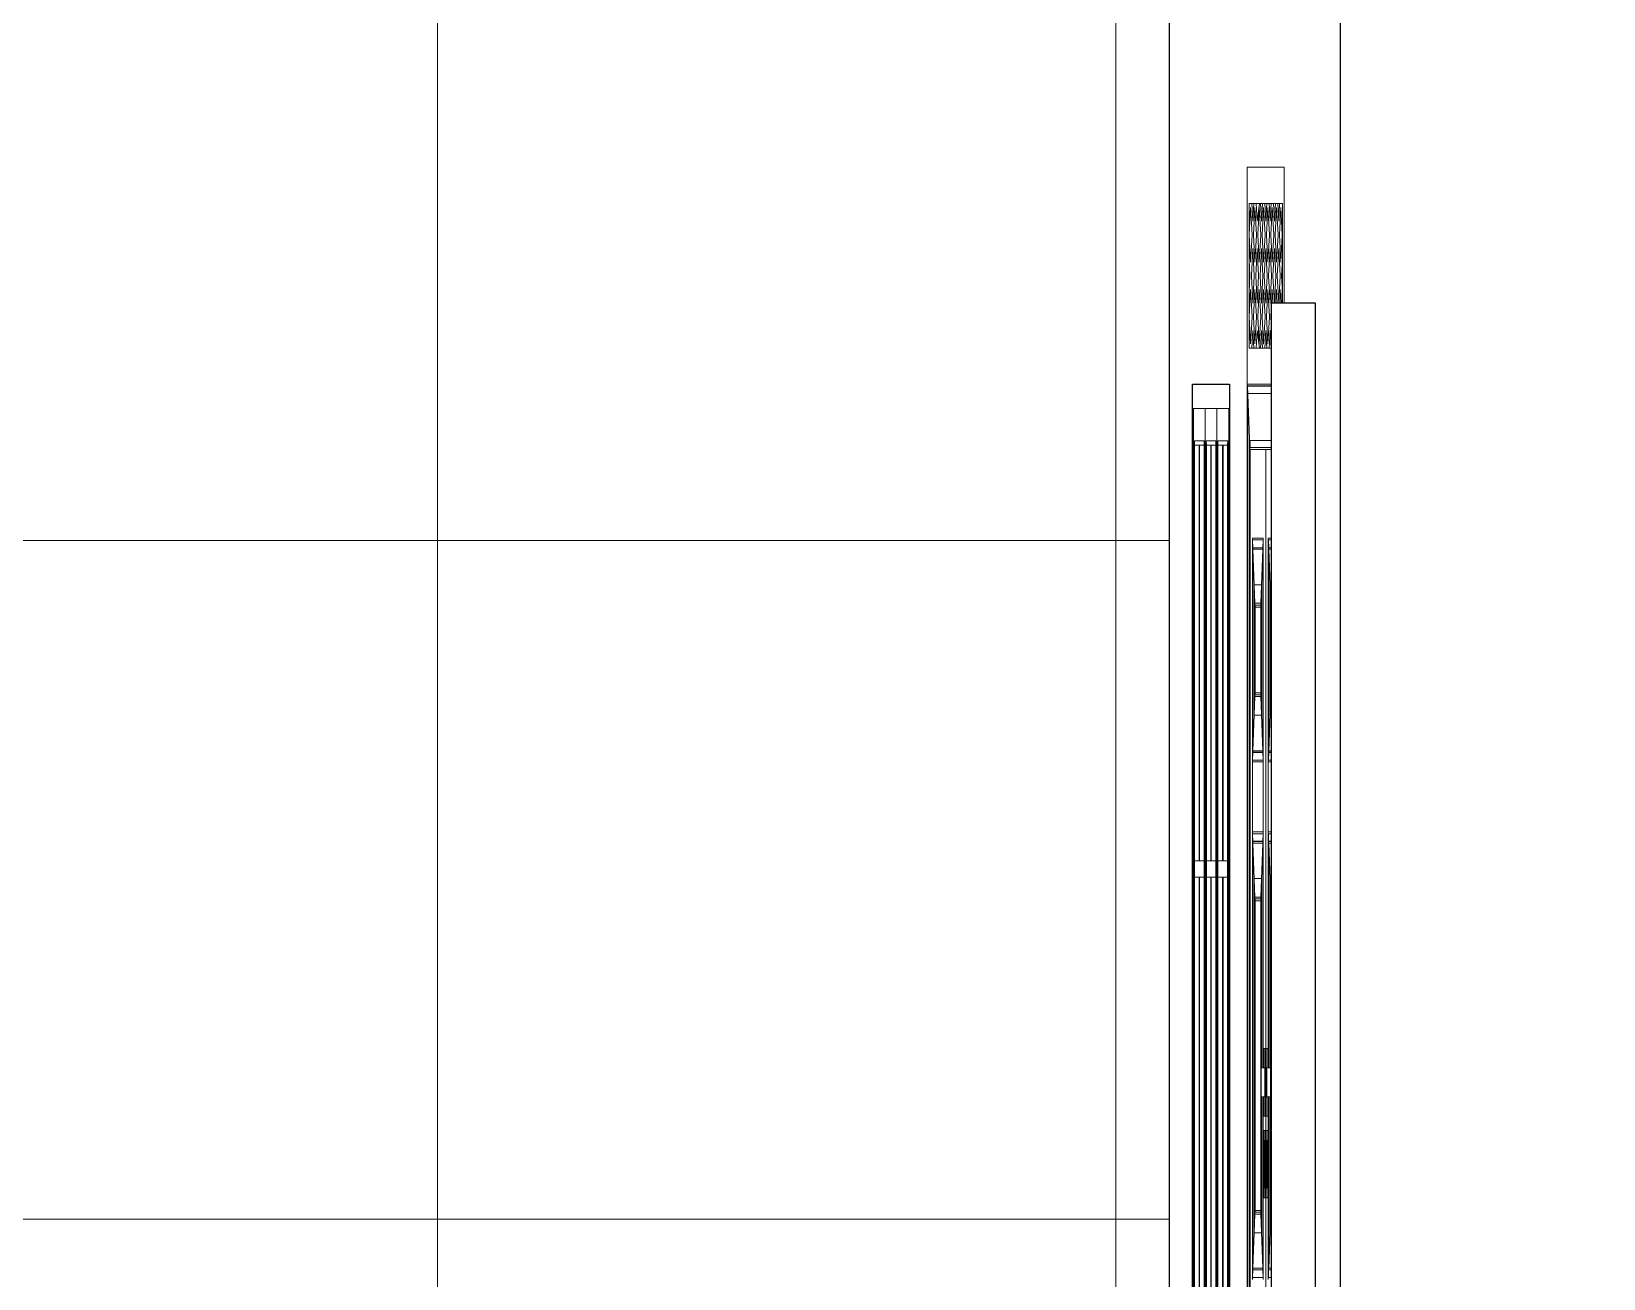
# Model space of a CAD drawing. Header units: inches. Extents: x -4962553 to -4957717, y -3263817 to -3261572.
# Drawn here: x -4960990.5 to -4960903.6, y -3263397.7 to -3263328.8 of the extents above; entities that cross this region are included whole.
import ezdxf

# ---------------------------------------------------------------- set-up
doc = ezdxf.new("R2010")
doc.units = ezdxf.units.IN
doc.header["$LTSCALE"] = 2
doc.header["$MEASUREMENT"] = 0
doc.linetypes.add('ACAD_ISO02W100', pattern=[15, 12, -3])
doc.layers.get('0').update_dxf_attribs({"linetype": 'CONTINUOUS'})
for name, color, linetype, lineweight in [('F-FURNITURE', 30, 'CONTINUOUS', 13), ('HACTH', 253, 'CONTINUOUS', 5), ('HATCH', 60, 'ACAD_ISO02W100', 13), ('window', 4, 'CONTINUOUS', 13)]:
    doc.layers.add(name, color=color, linetype=linetype, lineweight=lineweight)

# ---------------------------------------------------------------- blocks, each defined once
blk = doc.blocks.new('A$Ce833cbf3')
at = {"layer": 'window'}
for p, q in [((0, 0), (0, 54)), ((71.227, 54), (0, 54)), ((71.227, 0), (71.227, 54)), ((1.5, 1.778), (1.5, 52.667)), ((69.727, 52.667), (1.5, 52.667)), ((24.5, 52.667), (24.5, 1.778)), ((46.727, 52.667), (46.727, 1.778)), ((69.727, 52.667), (69.727, 1.778)), ((3.464, 3.576), (3.464, 50.868)), ((3.464, 50.868), (22.536, 50.868)), ((3.71, 50.643), (3.464, 50.868)), ((3.71, 3.801), (3.71, 50.643)), ((22.29, 50.643), (3.71, 50.643)), ((12.509, 50.643), (12.509, 27.672)), ((13.491, 50.643), (13.491, 27.672)), ((22.29, 50.643), (22.536, 50.868)), ((22.29, 50.643), (22.29, 3.801)), ((22.536, 50.868), (22.536, 3.576)), ((44.763, 50.868), (26.464, 50.868)), ((26.464, 50.868), (26.464, 3.576)), ((26.71, 50.643), (26.464, 50.868)), ((26.71, 50.643), (26.71, 3.801)), ((26.71, 50.643), (44.517, 50.643)), ((35.122, 50.643), (35.122, 27.672)), ((36.104, 50.643), (36.104, 27.672)), ((44.517, 50.643), (44.763, 50.868)), ((44.517, 3.801), (44.517, 50.643)), ((44.763, 3.576), (44.763, 50.868)), ((48.691, 3.576), (48.691, 50.868)), ((48.691, 50.868), (67.763, 50.868)), ((48.936, 50.643), (48.691, 50.868)), ((48.936, 3.801), (48.936, 50.643)), ((67.517, 50.643), (48.936, 50.643)), ((57.736, 50.643), (57.736, 27.672)), ((58.718, 50.643), (58.718, 27.672)), ((67.517, 50.643), (67.763, 50.868)), ((67.517, 50.643), (67.517, 3.801)), ((67.763, 50.868), (67.763, 3.576)), ((2.225, 28.789), (2.239, 28.858)), ((2.225, 28.789), (2.229, 28.824)), ((2.225, 25.398), (2.225, 28.789)), ((2.229, 28.824), (2.239, 28.858)), ((2.239, 28.858), (2.255, 28.89)), ((2.255, 28.89), (2.277, 28.919)), ((2.305, 28.945), (2.277, 28.919)), ((2.337, 28.968), (2.305, 28.945)), ((2.337, 28.968), (2.373, 28.986)), ((2.412, 28.999), (2.373, 28.986)), ((2.453, 29.007), (2.412, 28.999)), ((2.496, 29.01), (2.453, 29.007)), ((2.538, 29.007), (2.496, 29.01)), ((2.538, 29.007), (2.579, 28.999)), ((2.579, 28.999), (2.618, 28.986)), ((2.618, 28.986), (2.654, 28.968)), ((2.654, 28.968), (2.686, 28.945)), ((2.686, 28.945), (2.714, 28.919)), ((2.736, 28.89), (2.714, 28.919)), ((2.752, 28.858), (2.736, 28.89)), ((2.762, 28.824), (2.752, 28.858)), ((2.762, 28.824), (2.766, 28.789)), ((2.766, 28.789), (2.766, 25.398)), ((45.465, 28.824), (45.461, 28.789)), ((45.461, 28.789), (45.461, 25.398)), ((45.475, 28.858), (45.465, 28.824)), ((45.491, 28.89), (45.475, 28.858)), ((45.513, 28.919), (45.491, 28.89)), ((45.54, 28.945), (45.513, 28.919)), ((45.573, 28.968), (45.54, 28.945)), ((45.609, 28.986), (45.573, 28.968)), ((45.648, 28.999), (45.609, 28.986)), ((45.689, 29.007), (45.648, 28.999)), ((45.731, 29.01), (45.689, 29.007)), ((45.774, 29.007), (45.731, 29.01)), ((45.815, 28.999), (45.774, 29.007)), ((45.854, 28.986), (45.815, 28.999)), ((45.89, 28.968), (45.854, 28.986)), ((45.922, 28.945), (45.89, 28.968)), ((45.95, 28.919), (45.922, 28.945)), ((45.972, 28.89), (45.95, 28.919)), ((45.988, 28.858), (45.972, 28.89)), ((45.998, 28.824), (45.988, 28.858)), ((46.001, 28.789), (45.988, 28.858)), ((46.001, 28.789), (45.998, 28.824)), ((46.001, 25.398), (46.001, 28.789)), ((47.452, 28.789), (47.466, 28.858)), ((47.452, 28.789), (47.456, 28.824)), ((47.452, 25.398), (47.452, 28.789)), ((47.456, 28.824), (47.466, 28.858)), ((47.466, 28.858), (47.482, 28.89)), ((47.482, 28.89), (47.504, 28.919)), ((47.531, 28.945), (47.504, 28.919)), ((47.564, 28.968), (47.531, 28.945)), ((47.564, 28.968), (47.6, 28.986)), ((47.639, 28.999), (47.6, 28.986)), ((47.68, 29.007), (47.639, 28.999)), ((47.722, 29.01), (47.68, 29.007)), ((47.765, 29.007), (47.722, 29.01)), ((47.765, 29.007), (47.806, 28.999)), ((47.806, 28.999), (47.845, 28.986)), ((47.845, 28.986), (47.881, 28.968)), ((47.881, 28.968), (47.913, 28.945)), ((47.913, 28.945), (47.941, 28.919)), ((47.963, 28.89), (47.941, 28.919)), ((47.979, 28.858), (47.963, 28.89)), ((47.989, 28.824), (47.979, 28.858)), ((47.989, 28.824), (47.992, 28.789)), ((47.992, 28.789), (47.992, 25.398)), ((2.316, 28.094), (2.314, 28.071)), ((2.314, 28.071), (2.314, 26.364)), ((2.323, 28.117), (2.316, 28.094)), ((2.334, 28.138), (2.323, 28.117)), ((2.349, 28.158), (2.334, 28.138)), ((2.367, 28.176), (2.349, 28.158)), ((2.389, 28.191), (2.367, 28.176)), ((2.413, 28.203), (2.389, 28.191)), ((2.439, 28.212), (2.413, 28.203)), ((2.467, 28.218), (2.439, 28.212)), ((2.496, 28.22), (2.467, 28.218)), ((2.524, 28.218), (2.496, 28.22)), ((2.552, 28.212), (2.524, 28.218)), ((2.578, 28.203), (2.552, 28.212)), ((2.602, 28.191), (2.578, 28.203)), ((2.624, 28.176), (2.602, 28.191)), ((2.642, 28.158), (2.624, 28.176)), ((2.657, 28.138), (2.642, 28.158)), ((2.668, 28.117), (2.657, 28.138)), ((2.675, 28.094), (2.668, 28.117)), ((2.677, 28.071), (2.675, 28.094)), ((2.677, 26.364), (2.677, 28.071)), ((3.71, 27.672), (12.509, 27.672)), ((13.491, 27.672), (22.29, 27.672)), ((35.122, 27.672), (26.71, 27.672)), ((44.517, 27.672), (36.104, 27.672)), ((45.55, 28.071), (45.552, 28.094)), ((45.55, 27.822), (45.55, 28.071)), ((45.55, 27.822), (45.552, 27.846)), ((45.55, 26.364), (45.55, 27.822)), ((45.552, 28.094), (45.559, 28.117)), ((45.552, 27.846), (45.559, 27.868)), ((45.559, 28.117), (45.57, 28.138)), ((45.559, 27.868), (45.57, 27.89)), ((45.57, 28.138), (45.585, 28.158)), ((45.57, 27.89), (45.585, 27.91)), ((45.585, 28.158), (45.603, 28.176)), ((45.585, 27.91), (45.603, 27.927)), ((45.603, 28.176), (45.625, 28.191)), ((45.603, 27.927), (45.625, 27.942)), ((45.625, 28.191), (45.649, 28.203)), ((45.625, 27.942), (45.649, 27.955)), ((45.649, 28.203), (45.675, 28.212)), ((45.649, 27.955), (45.675, 27.964)), ((45.675, 28.212), (45.703, 28.218)), ((45.675, 27.964), (45.703, 27.969)), ((45.703, 28.218), (45.731, 28.22)), ((45.703, 27.969), (45.731, 27.971)), ((45.731, 28.22), (45.76, 28.218)), ((45.731, 27.971), (45.76, 27.969)), ((45.76, 28.218), (45.787, 28.212)), ((45.76, 27.969), (45.787, 27.964)), ((45.787, 28.212), (45.814, 28.203)), ((45.787, 27.964), (45.814, 27.955)), ((45.814, 28.203), (45.838, 28.191)), ((45.814, 27.955), (45.838, 27.942)), ((45.838, 28.191), (45.86, 28.176)), ((45.838, 27.942), (45.86, 27.927)), ((45.86, 28.176), (45.878, 28.158)), ((45.86, 27.927), (45.878, 27.91)), ((45.878, 28.158), (45.893, 28.138)), ((45.878, 27.91), (45.893, 27.89)), ((45.893, 28.138), (45.904, 28.117)), ((45.893, 27.89), (45.904, 27.868)), ((45.904, 28.117), (45.911, 28.094)), ((45.904, 27.868), (45.911, 27.846)), ((45.911, 28.094), (45.913, 28.071)), ((45.911, 27.846), (45.913, 27.822)), ((45.913, 26.364), (45.913, 28.071)), ((47.543, 28.094), (47.541, 28.071)), ((47.541, 28.071), (47.541, 26.364)), ((47.55, 28.117), (47.543, 28.094)), ((47.561, 28.138), (47.55, 28.117)), ((47.576, 28.158), (47.561, 28.138)), ((47.594, 28.176), (47.576, 28.158)), ((47.616, 28.191), (47.594, 28.176)), ((47.64, 28.203), (47.616, 28.191)), ((47.666, 28.212), (47.64, 28.203)), ((47.694, 28.218), (47.666, 28.212)), ((47.722, 28.22), (47.694, 28.218)), ((47.751, 28.218), (47.722, 28.22)), ((47.779, 28.212), (47.751, 28.218)), ((47.805, 28.203), (47.779, 28.212)), ((47.829, 28.191), (47.805, 28.203)), ((47.851, 28.176), (47.829, 28.191)), ((47.869, 28.158), (47.851, 28.176)), ((47.884, 28.138), (47.869, 28.158)), ((47.895, 28.117), (47.884, 28.138)), ((47.902, 28.094), (47.895, 28.117)), ((47.904, 28.071), (47.902, 28.094)), ((47.904, 26.364), (47.904, 28.071)), ((48.936, 27.672), (57.736, 27.672)), ((58.718, 27.672), (67.517, 27.672)), ((3.71, 26.773), (12.509, 26.773)), ((12.509, 26.773), (12.509, 3.801)), ((13.491, 26.773), (22.29, 26.773)), ((13.491, 26.773), (13.491, 3.801)), ((35.122, 26.773), (26.71, 26.773)), ((35.122, 26.773), (35.122, 3.801)), ((36.104, 26.773), (36.104, 3.801)), ((44.517, 26.773), (36.104, 26.773)), ((48.936, 26.773), (57.736, 26.773)), ((57.736, 26.773), (57.736, 3.801)), ((58.718, 26.773), (67.517, 26.773)), ((58.718, 26.773), (58.718, 3.801)), ((2.316, 26.341), (2.314, 26.364)), ((2.323, 26.318), (2.316, 26.341)), ((2.334, 26.297), (2.323, 26.318)), ((2.349, 26.277), (2.334, 26.297)), ((2.367, 26.259), (2.349, 26.277)), ((2.389, 26.244), (2.367, 26.259)), ((2.413, 26.232), (2.389, 26.244)), ((2.439, 26.223), (2.413, 26.232)), ((2.467, 26.217), (2.439, 26.223)), ((2.496, 26.215), (2.467, 26.217)), ((2.524, 26.217), (2.496, 26.215)), ((2.552, 26.223), (2.524, 26.217)), ((2.578, 26.232), (2.552, 26.223)), ((2.602, 26.244), (2.578, 26.232)), ((2.624, 26.259), (2.602, 26.244)), ((2.642, 26.277), (2.624, 26.259)), ((2.657, 26.297), (2.642, 26.277)), ((2.668, 26.318), (2.657, 26.297)), ((2.675, 26.341), (2.668, 26.318)), ((2.677, 26.364), (2.675, 26.341)), ((45.55, 26.364), (45.552, 26.341)), ((45.552, 26.341), (45.559, 26.318)), ((45.559, 26.318), (45.57, 26.297)), ((45.57, 26.297), (45.585, 26.277)), ((45.585, 26.277), (45.603, 26.259)), ((45.603, 26.259), (45.625, 26.244)), ((45.625, 26.244), (45.649, 26.232)), ((45.649, 26.232), (45.675, 26.223)), ((45.675, 26.223), (45.703, 26.217)), ((45.703, 26.217), (45.731, 26.215)), ((45.731, 26.215), (45.76, 26.217)), ((45.76, 26.217), (45.787, 26.223)), ((45.787, 26.223), (45.814, 26.232)), ((45.814, 26.232), (45.838, 26.244)), ((45.838, 26.244), (45.86, 26.259)), ((45.86, 26.259), (45.878, 26.277)), ((45.878, 26.277), (45.893, 26.297)), ((45.893, 26.297), (45.904, 26.318)), ((45.904, 26.318), (45.911, 26.341)), ((45.911, 26.341), (45.913, 26.364)), ((47.543, 26.341), (47.541, 26.364)), ((47.55, 26.318), (47.543, 26.341)), ((47.561, 26.297), (47.55, 26.318)), ((47.576, 26.277), (47.561, 26.297)), ((47.594, 26.259), (47.576, 26.277)), ((47.616, 26.244), (47.594, 26.259)), ((47.64, 26.232), (47.616, 26.244)), ((47.666, 26.223), (47.64, 26.232)), ((47.694, 26.217), (47.666, 26.223)), ((47.722, 26.215), (47.694, 26.217)), ((47.751, 26.217), (47.722, 26.215)), ((47.779, 26.223), (47.751, 26.217)), ((47.805, 26.232), (47.779, 26.223)), ((47.829, 26.244), (47.805, 26.232)), ((47.851, 26.259), (47.829, 26.244)), ((47.869, 26.277), (47.851, 26.259)), ((47.884, 26.297), (47.869, 26.277)), ((47.895, 26.318), (47.884, 26.297)), ((47.902, 26.341), (47.895, 26.318)), ((47.904, 26.364), (47.902, 26.341)), ((2.229, 25.363), (2.225, 25.398)), ((2.239, 25.33), (2.229, 25.363)), ((2.239, 25.33), (2.255, 25.298)), ((2.255, 25.298), (2.277, 25.268)), ((2.277, 25.268), (2.305, 25.242)), ((2.337, 25.219), (2.305, 25.242)), ((2.373, 25.201), (2.337, 25.219)), ((2.373, 25.201), (2.412, 25.188)), ((2.453, 25.18), (2.412, 25.188)), ((2.496, 25.177), (2.453, 25.18)), ((2.496, 25.177), (2.538, 25.18)), ((2.538, 25.18), (2.579, 25.188)), ((2.618, 25.201), (2.579, 25.188)), ((2.654, 25.219), (2.618, 25.201)), ((2.654, 25.219), (2.686, 25.242)), ((2.686, 25.242), (2.714, 25.268)), ((2.714, 25.268), (2.736, 25.298)), ((2.752, 25.33), (2.736, 25.298)), ((2.766, 25.398), (2.752, 25.33)), ((2.762, 25.363), (2.752, 25.33)), ((2.762, 25.363), (2.766, 25.398)), ((45.465, 25.363), (45.461, 25.398)), ((45.461, 25.398), (45.475, 25.33)), ((45.465, 25.363), (45.475, 25.33)), ((45.475, 25.33), (45.491, 25.298)), ((45.491, 25.298), (45.513, 25.268)), ((45.513, 25.268), (45.54, 25.242)), ((45.54, 25.242), (45.573, 25.219)), ((45.573, 25.219), (45.609, 25.201)), ((45.609, 25.201), (45.648, 25.188)), ((45.648, 25.188), (45.689, 25.18)), ((45.689, 25.18), (45.731, 25.177)), ((45.731, 25.177), (45.774, 25.18)), ((45.774, 25.18), (45.815, 25.188)), ((45.815, 25.188), (45.854, 25.201)), ((45.854, 25.201), (45.89, 25.219)), ((45.89, 25.219), (45.922, 25.242)), ((45.922, 25.242), (45.95, 25.268)), ((45.95, 25.268), (45.972, 25.298)), ((45.972, 25.298), (45.988, 25.33)), ((45.988, 25.33), (45.998, 25.363)), ((45.998, 25.363), (46.001, 25.398)), ((47.456, 25.363), (47.452, 25.398)), ((47.466, 25.33), (47.456, 25.363)), ((47.466, 25.33), (47.482, 25.298)), ((47.482, 25.298), (47.504, 25.268)), ((47.504, 25.268), (47.531, 25.242)), ((47.564, 25.219), (47.531, 25.242)), ((47.6, 25.201), (47.564, 25.219)), ((47.6, 25.201), (47.639, 25.188)), ((47.68, 25.18), (47.639, 25.188)), ((47.722, 25.177), (47.68, 25.18)), ((47.722, 25.177), (47.765, 25.18)), ((47.765, 25.18), (47.806, 25.188)), ((47.845, 25.201), (47.806, 25.188)), ((47.881, 25.219), (47.845, 25.201)), ((47.881, 25.219), (47.913, 25.242)), ((47.913, 25.242), (47.941, 25.268)), ((47.941, 25.268), (47.963, 25.298)), ((47.979, 25.33), (47.963, 25.298)), ((47.992, 25.398), (47.979, 25.33)), ((47.989, 25.363), (47.979, 25.33)), ((47.989, 25.363), (47.992, 25.398)), ((3.464, 3.576), (3.71, 3.801)), ((22.536, 3.576), (3.464, 3.576)), ((22.29, 3.801), (3.71, 3.801)), ((22.29, 3.801), (22.536, 3.576)), ((26.71, 3.801), (26.464, 3.576)), ((26.464, 3.576), (44.763, 3.576)), ((26.71, 3.801), (44.517, 3.801)), ((44.763, 3.576), (44.517, 3.801)), ((48.691, 3.576), (48.936, 3.801)), ((67.763, 3.576), (48.691, 3.576)), ((67.517, 3.801), (48.936, 3.801)), ((67.517, 3.801), (67.763, 3.576)), ((1.5, 1.778), (24.5, 1.778)), ((46.727, 1.778), (24.5, 1.778)), ((46.727, 1.778), (69.727, 1.778)), ((71.227, 0), (0, 0))]:
    blk.add_line(p, q, dxfattribs=at)
blk = doc.blocks.new('A$C38228e45')
at = {"ltscale": 0.5}
blk.add_lwpolyline([(0, 54), (72.226, 54), (72.226, 0), (0, 0)], close=True, dxfattribs=at)
at = {"ltscale": 0.5, "xscale": 1.01402738}
blk.add_blockref('A$Ce833cbf3', (0, 0), dxfattribs=at)

msp = doc.modelspace()

# ---------------------------------------------------------------- hatches: boundary and pattern name
at = {"layer": 'HATCH', "transparency": 33554661}
h = msp.add_hatch(dxfattribs=at)
h.set_pattern_fill('ANSI37', color=256, scale=300, angle=45)
h.set_pattern_definition([(90, (6094.468, 2293.086), (-37.5, 0), []), (180, (6094.468, 2293.086), (-4e-15, -37.5), [])])
h.paths.add_polyline_path([(-4960903.55, -3263213.252), (-4960903.55, -3263096.252), (-4960903.55, -3263060.252), (-4961204.201, -3263060.252), (-4961204.201, -3263096.252), (-4961204.201, -3263432.252), (-4960927.561, -3263432.252), (-4960927.561, -3263325.252), (-4960903.55, -3263325.252)])

# ---------------------------------------------------------------- linework, layer by layer
at = {"ltscale": 0.5}
for p, q in [((-4960927.561, -3263325.252), (-4960927.561, -3263432.252)), ((-4960918.102, -3263432.252), (-4960918.102, -3263325.252))]:
    msp.add_line(p, q, dxfattribs=at)
msp.add_lwpolyline([(-4960921.909, -3263343.752), (-4960919.501, -3263343.752), (-4960919.501, -3263406.752), (-4960921.909, -3263406.752)], close=True, dxfattribs=at)
at = {"layer": 'F-FURNITURE'}
for p, q in [((-4960923.246, -3263432.252), (-4960923.246, -3263336.252)), ((-4960923.246, -3263336.252), (-4960921.206, -3263336.252)), ((-4960921.206, -3263343.752), (-4960921.206, -3263336.252)), ((-4960923.149, -3263341.353), (-4960923.149, -3263338.252)), ((-4960923.149, -3263338.252), (-4960922.994, -3263338.252)), ((-4960922.942, -3263339.233), (-4960922.994, -3263338.252)), ((-4960922.994, -3263338.252), (-4960922.994, -3263338.252)), ((-4960922.942, -3263339.23), (-4960922.994, -3263338.252)), ((-4960922.89, -3263338.252), (-4960922.994, -3263338.252)), ((-4960922.89, -3263338.252), (-4960922.942, -3263339.233)), ((-4960922.89, -3263338.252), (-4960922.755, -3263338.252)), ((-4960922.703, -3263339.233), (-4960922.755, -3263338.252)), ((-4960922.703, -3263339.231), (-4960922.755, -3263338.252)), ((-4960922.755, -3263338.252), (-4960922.755, -3263338.252)), ((-4960922.579, -3263338.252), (-4960922.755, -3263338.252)), ((-4960922.579, -3263338.252), (-4960922.703, -3263339.233)), ((-4960922.579, -3263338.252), (-4960922.516, -3263338.252)), ((-4960922.465, -3263339.234), (-4960922.516, -3263338.252)), ((-4960922.464, -3263339.231), (-4960922.516, -3263338.252)), ((-4960922.516, -3263338.252), (-4960922.516, -3263338.252)), ((-4960922.413, -3263338.253), (-4960922.516, -3263338.252)), ((-4960922.413, -3263338.253), (-4960922.465, -3263339.234)), ((-4960922.413, -3263338.253), (-4960922.277, -3263338.253)), ((-4960922.226, -3263339.234), (-4960922.277, -3263338.253)), ((-4960922.277, -3263338.253), (-4960922.277, -3263338.253)), ((-4960922.226, -3263339.231), (-4960922.277, -3263338.253)), ((-4960922.174, -3263338.253), (-4960922.277, -3263338.253)), ((-4960922.174, -3263338.253), (-4960922.226, -3263339.234)), ((-4960922.174, -3263338.253), (-4960922.039, -3263338.253)), ((-4960921.987, -3263339.234), (-4960922.039, -3263338.253)), ((-4960922.039, -3263338.253), (-4960922.038, -3263338.253)), ((-4960921.987, -3263339.232), (-4960922.038, -3263338.253)), ((-4960921.935, -3263338.253), (-4960922.038, -3263338.253)), ((-4960921.935, -3263338.253), (-4960921.987, -3263339.234)), ((-4960921.935, -3263338.253), (-4960921.8, -3263338.253)), ((-4960921.748, -3263339.234), (-4960921.8, -3263338.253)), ((-4960921.748, -3263339.232), (-4960921.8, -3263338.253)), ((-4960921.8, -3263338.253), (-4960921.8, -3263338.253)), ((-4960921.696, -3263338.253), (-4960921.8, -3263338.253)), ((-4960921.696, -3263338.253), (-4960921.748, -3263339.234)), ((-4960921.696, -3263338.253), (-4960921.561, -3263338.254)), ((-4960921.509, -3263339.235), (-4960921.561, -3263338.254)), ((-4960921.561, -3263338.254), (-4960921.561, -3263338.254)), ((-4960921.509, -3263339.232), (-4960921.561, -3263338.254)), ((-4960921.458, -3263338.254), (-4960921.561, -3263338.254)), ((-4960921.458, -3263338.254), (-4960921.509, -3263339.235)), ((-4960921.458, -3263338.254), (-4960921.457, -3263338.254)), ((-4960921.303, -3263338.252), (-4960921.457, -3263338.254)), ((-4960921.457, -3263338.254), (-4960921.303, -3263338.254)), ((-4960921.303, -3263338.254), (-4960921.303, -3263338.252)), ((-4960921.303, -3263338.254), (-4960921.303, -3263341.355)), ((-4960923.141, -3263339.987), (-4960923.061, -3263338.478)), ((-4960923.141, -3263339.987), (-4960923.061, -3263338.481)), ((-4960923.061, -3263338.478), (-4960922.982, -3263339.987)), ((-4960922.902, -3263339.988), (-4960922.823, -3263338.479)), ((-4960922.902, -3263339.988), (-4960922.823, -3263338.481)), ((-4960922.823, -3263338.479), (-4960922.743, -3263339.988)), ((-4960922.663, -3263339.988), (-4960922.584, -3263338.479)), ((-4960922.663, -3263339.988), (-4960922.584, -3263338.482)), ((-4960922.584, -3263338.479), (-4960922.504, -3263339.988)), ((-4960922.425, -3263339.988), (-4960922.345, -3263338.479)), ((-4960922.424, -3263339.988), (-4960922.345, -3263338.482)), ((-4960922.345, -3263338.479), (-4960922.266, -3263339.988)), ((-4960922.186, -3263339.988), (-4960922.106, -3263338.48)), ((-4960922.186, -3263339.988), (-4960922.106, -3263338.482)), ((-4960922.106, -3263338.48), (-4960922.027, -3263339.989)), ((-4960921.947, -3263339.989), (-4960921.868, -3263338.48)), ((-4960921.947, -3263339.989), (-4960921.867, -3263338.483)), ((-4960921.868, -3263338.48), (-4960921.788, -3263339.989)), ((-4960921.708, -3263339.989), (-4960921.629, -3263338.48)), ((-4960921.708, -3263339.989), (-4960921.629, -3263338.483)), ((-4960921.629, -3263338.48), (-4960921.549, -3263339.989)), ((-4960921.47, -3263339.989), (-4960921.39, -3263338.481)), ((-4960921.469, -3263339.989), (-4960921.39, -3263338.483)), ((-4960921.39, -3263338.481), (-4960921.31, -3263339.989)), ((-4960923.061, -3263341.496), (-4960923.141, -3263339.987)), ((-4960923.141, -3263339.987), (-4960923.141, -3263339.987)), ((-4960923.061, -3263341.493), (-4960923.141, -3263339.987)), ((-4960922.982, -3263339.987), (-4960923.061, -3263341.496)), ((-4960922.823, -3263341.496), (-4960922.902, -3263339.988)), ((-4960922.902, -3263339.988), (-4960922.902, -3263339.988)), ((-4960922.823, -3263341.494), (-4960922.902, -3263339.988)), ((-4960922.743, -3263339.988), (-4960922.823, -3263341.496)), ((-4960922.584, -3263341.497), (-4960922.663, -3263339.988)), ((-4960922.584, -3263341.494), (-4960922.663, -3263339.988)), ((-4960922.663, -3263339.988), (-4960922.663, -3263339.988)), ((-4960922.504, -3263339.988), (-4960922.584, -3263341.497)), ((-4960922.345, -3263341.497), (-4960922.425, -3263339.988)), ((-4960922.425, -3263339.988), (-4960922.424, -3263339.988)), ((-4960922.345, -3263341.494), (-4960922.424, -3263339.988)), ((-4960922.266, -3263339.988), (-4960922.345, -3263341.497)), ((-4960922.106, -3263341.497), (-4960922.186, -3263339.988)), ((-4960922.106, -3263341.495), (-4960922.186, -3263339.988)), ((-4960922.186, -3263339.988), (-4960922.186, -3263339.988)), ((-4960922.027, -3263339.989), (-4960922.106, -3263341.497)), ((-4960921.868, -3263341.498), (-4960921.947, -3263339.989)), ((-4960921.867, -3263341.495), (-4960921.947, -3263339.989)), ((-4960921.947, -3263339.989), (-4960921.947, -3263339.989)), ((-4960921.788, -3263339.989), (-4960921.868, -3263341.498)), ((-4960921.629, -3263341.498), (-4960921.708, -3263339.989)), ((-4960921.708, -3263339.989), (-4960921.708, -3263339.989)), ((-4960921.629, -3263341.495), (-4960921.708, -3263339.989)), ((-4960921.549, -3263339.989), (-4960921.629, -3263341.498)), ((-4960921.39, -3263341.498), (-4960921.47, -3263339.989)), ((-4960921.47, -3263339.989), (-4960921.469, -3263339.989)), ((-4960921.39, -3263341.496), (-4960921.469, -3263339.989)), ((-4960921.31, -3263339.989), (-4960921.39, -3263341.498)), ((-4960923.022, -3263342.251), (-4960922.942, -3263340.742)), ((-4960923.021, -3263342.251), (-4960922.942, -3263340.745)), ((-4960922.942, -3263340.742), (-4960922.862, -3263342.251)), ((-4960922.783, -3263342.251), (-4960922.703, -3263340.742)), ((-4960922.783, -3263342.251), (-4960922.703, -3263340.745)), ((-4960922.703, -3263340.742), (-4960922.624, -3263342.251)), ((-4960922.544, -3263342.251), (-4960922.465, -3263340.742)), ((-4960922.544, -3263342.251), (-4960922.464, -3263340.745)), ((-4960922.465, -3263340.742), (-4960922.385, -3263342.251)), ((-4960922.305, -3263342.252), (-4960922.226, -3263340.743)), ((-4960922.305, -3263342.252), (-4960922.226, -3263340.745)), ((-4960922.226, -3263340.743), (-4960922.146, -3263342.252)), ((-4960922.067, -3263342.252), (-4960921.987, -3263340.743)), ((-4960922.066, -3263342.252), (-4960921.987, -3263340.746)), ((-4960921.987, -3263340.743), (-4960921.907, -3263342.252)), ((-4960921.828, -3263342.252), (-4960921.748, -3263340.743)), ((-4960921.828, -3263342.252), (-4960921.748, -3263340.746)), ((-4960921.748, -3263340.743), (-4960921.669, -3263342.252)), ((-4960921.589, -3263342.252), (-4960921.509, -3263340.744)), ((-4960921.589, -3263342.252), (-4960921.509, -3263340.746)), ((-4960921.509, -3263340.744), (-4960921.43, -3263342.253)), ((-4960923.149, -3263346.249), (-4960923.149, -3263341.353)), ((-4960923.149, -3263341.353), (-4960923.101, -3263342.251)), ((-4960923.147, -3263341.374), (-4960923.147, -3263343.127)), ((-4960921.35, -3263342.253), (-4960921.303, -3263341.355)), ((-4960921.35, -3263342.253), (-4960921.303, -3263341.361)), ((-4960921.303, -3263341.361), (-4960921.303, -3263341.355)), ((-4960921.303, -3263343.145), (-4960921.303, -3263341.361)), ((-4960923.101, -3263342.251), (-4960923.149, -3263343.148)), ((-4960922.942, -3263343.76), (-4960923.022, -3263342.251)), ((-4960923.022, -3263342.251), (-4960923.021, -3263342.251)), ((-4960922.942, -3263343.757), (-4960923.021, -3263342.251)), ((-4960922.862, -3263342.251), (-4960922.942, -3263343.76)), ((-4960922.703, -3263343.76), (-4960922.783, -3263342.251)), ((-4960922.783, -3263342.251), (-4960922.783, -3263342.251)), ((-4960922.703, -3263343.757), (-4960922.783, -3263342.251)), ((-4960922.624, -3263342.251), (-4960922.703, -3263343.76)), ((-4960922.465, -3263343.76), (-4960922.544, -3263342.251)), ((-4960922.544, -3263342.251), (-4960922.544, -3263342.251)), ((-4960922.464, -3263343.758), (-4960922.544, -3263342.251)), ((-4960922.385, -3263342.251), (-4960922.465, -3263343.76)), ((-4960922.226, -3263343.761), (-4960922.305, -3263342.252)), ((-4960922.305, -3263342.252), (-4960922.305, -3263342.252)), ((-4960922.226, -3263343.758), (-4960922.305, -3263342.252)), ((-4960922.146, -3263342.252), (-4960922.226, -3263343.761)), ((-4960921.987, -3263343.761), (-4960922.067, -3263342.252)), ((-4960922.067, -3263342.252), (-4960922.066, -3263342.252)), ((-4960921.987, -3263343.758), (-4960922.066, -3263342.252)), ((-4960921.907, -3263342.252), (-4960921.987, -3263343.761)), ((-4960921.748, -3263343.761), (-4960921.828, -3263342.252)), ((-4960921.828, -3263342.252), (-4960921.828, -3263342.252)), ((-4960921.748, -3263343.758), (-4960921.828, -3263342.252)), ((-4960921.669, -3263342.252), (-4960921.748, -3263343.761)), ((-4960921.509, -3263343.761), (-4960921.589, -3263342.252)), ((-4960921.589, -3263342.252), (-4960921.589, -3263342.252)), ((-4960921.509, -3263343.759), (-4960921.589, -3263342.252)), ((-4960921.43, -3263342.253), (-4960921.509, -3263343.761)), ((-4960921.303, -3263343.15), (-4960921.35, -3263342.253)), ((-4960921.303, -3263343.145), (-4960921.35, -3263342.253)), ((-4960921.35, -3263342.253), (-4960921.35, -3263342.253)), ((-4960923.141, -3263344.514), (-4960923.061, -3263343.005)), ((-4960923.141, -3263344.514), (-4960923.061, -3263343.008)), ((-4960923.061, -3263343.005), (-4960922.982, -3263344.514)), ((-4960922.902, -3263344.514), (-4960922.823, -3263343.005)), ((-4960922.902, -3263344.514), (-4960922.823, -3263343.008)), ((-4960922.823, -3263343.005), (-4960922.743, -3263344.514)), ((-4960922.664, -3263344.514), (-4960922.584, -3263343.006)), ((-4960922.663, -3263344.514), (-4960922.584, -3263343.008)), ((-4960922.584, -3263343.006), (-4960922.504, -3263344.515)), ((-4960922.425, -3263344.515), (-4960922.345, -3263343.006)), ((-4960922.424, -3263344.515), (-4960922.345, -3263343.009)), ((-4960922.345, -3263343.006), (-4960922.266, -3263344.515)), ((-4960922.186, -3263344.515), (-4960922.106, -3263343.006)), ((-4960922.186, -3263344.515), (-4960922.106, -3263343.009)), ((-4960922.106, -3263343.006), (-4960922.027, -3263344.515)), ((-4960921.947, -3263344.515), (-4960921.868, -3263343.007)), ((-4960921.947, -3263344.515), (-4960921.867, -3263343.009)), ((-4960921.868, -3263343.007), (-4960921.828, -3263343.752)), ((-4960921.668, -3263343.752), (-4960921.629, -3263343.007)), ((-4960921.668, -3263343.752), (-4960921.629, -3263343.01)), ((-4960921.629, -3263343.007), (-4960921.59, -3263343.752)), ((-4960921.429, -3263343.752), (-4960921.39, -3263343.007)), ((-4960921.429, -3263343.752), (-4960921.39, -3263343.01)), ((-4960921.39, -3263343.007), (-4960921.351, -3263343.752)), ((-4960921.303, -3263343.15), (-4960921.303, -3263343.145)), ((-4960921.303, -3263343.15), (-4960921.303, -3263343.752)), ((-4960923.061, -3263346.023), (-4960923.141, -3263344.514)), ((-4960923.061, -3263346.02), (-4960923.141, -3263344.514)), ((-4960923.141, -3263344.514), (-4960923.141, -3263344.514)), ((-4960922.982, -3263344.514), (-4960923.061, -3263346.023)), ((-4960922.994, -3263346.25), (-4960922.942, -3263345.269)), ((-4960922.994, -3263346.25), (-4960922.942, -3263345.271)), ((-4960922.942, -3263345.269), (-4960922.89, -3263346.25)), ((-4960922.823, -3263346.023), (-4960922.902, -3263344.514)), ((-4960922.902, -3263344.514), (-4960922.902, -3263344.514)), ((-4960922.823, -3263346.02), (-4960922.902, -3263344.514)), ((-4960922.743, -3263344.514), (-4960922.823, -3263346.023)), ((-4960922.755, -3263346.25), (-4960922.703, -3263345.269)), ((-4960922.755, -3263346.25), (-4960922.703, -3263345.271)), ((-4960922.703, -3263345.269), (-4960922.579, -3263346.25)), ((-4960922.584, -3263346.023), (-4960922.664, -3263344.514)), ((-4960922.664, -3263344.514), (-4960922.663, -3263344.514)), ((-4960922.584, -3263346.021), (-4960922.663, -3263344.514)), ((-4960922.504, -3263344.515), (-4960922.584, -3263346.023)), ((-4960922.516, -3263346.25), (-4960922.465, -3263345.269)), ((-4960922.516, -3263346.25), (-4960922.464, -3263345.272)), ((-4960922.465, -3263345.269), (-4960922.413, -3263346.25)), ((-4960922.345, -3263346.024), (-4960922.425, -3263344.515)), ((-4960922.425, -3263344.515), (-4960922.424, -3263344.515)), ((-4960922.345, -3263346.021), (-4960922.424, -3263344.515)), ((-4960922.266, -3263344.515), (-4960922.345, -3263346.024)), ((-4960922.278, -3263346.25), (-4960922.226, -3263345.269)), ((-4960922.277, -3263346.25), (-4960922.226, -3263345.272)), ((-4960922.226, -3263345.269), (-4960922.174, -3263346.251)), ((-4960922.106, -3263346.024), (-4960922.186, -3263344.515)), ((-4960922.186, -3263344.515), (-4960922.186, -3263344.515)), ((-4960922.106, -3263346.021), (-4960922.186, -3263344.515)), ((-4960922.027, -3263344.515), (-4960922.106, -3263346.024)), ((-4960922.039, -3263346.251), (-4960921.987, -3263345.27)), ((-4960922.038, -3263346.251), (-4960921.987, -3263345.272)), ((-4960921.987, -3263345.27), (-4960921.935, -3263346.251)), ((-4960921.909, -3263345.242), (-4960921.947, -3263344.515)), ((-4960921.947, -3263344.515), (-4960921.947, -3263344.515)), ((-4960921.909, -3263345.237), (-4960921.947, -3263344.515)), ((-4960923.149, -3263346.249), (-4960923.149, -3263346.252)), ((-4960922.994, -3263346.25), (-4960923.149, -3263346.249)), ((-4960923.149, -3263346.252), (-4960923.147, -3263346.252)), ((-4960923.147, -3263346.249), (-4960923.147, -3263346.252)), ((-4960923.147, -3263346.252), (-4960922.994, -3263346.25)), ((-4960922.994, -3263346.25), (-4960922.994, -3263346.25)), ((-4960922.994, -3263346.25), (-4960922.89, -3263346.25)), ((-4960922.755, -3263346.25), (-4960922.89, -3263346.25)), ((-4960922.755, -3263346.25), (-4960922.755, -3263346.25)), ((-4960922.755, -3263346.25), (-4960922.579, -3263346.25)), ((-4960922.516, -3263346.25), (-4960922.579, -3263346.25)), ((-4960922.516, -3263346.25), (-4960922.516, -3263346.25)), ((-4960922.516, -3263346.25), (-4960922.413, -3263346.25)), ((-4960922.278, -3263346.25), (-4960922.413, -3263346.25)), ((-4960922.277, -3263346.25), (-4960922.278, -3263346.25)), ((-4960922.277, -3263346.25), (-4960922.174, -3263346.251)), ((-4960922.039, -3263346.251), (-4960922.174, -3263346.251)), ((-4960922.038, -3263346.251), (-4960922.039, -3263346.251)), ((-4960922.038, -3263346.251), (-4960921.935, -3263346.251)), ((-4960921.909, -3263346.251), (-4960921.935, -3263346.251)), ((-4960923.246, -3263348.252), (-4960921.909, -3263348.252)), ((-4960923.243, -3263432.252), (-4960923.243, -3263348.328)), ((-4960923.243, -3263348.328), (-4960921.909, -3263348.328)), ((-4960923.243, -3263348.328), (-4960923.1, -3263351.752)), ((-4960923.242, -3263348.352), (-4960921.909, -3263348.352)), ((-4960923.242, -3263351.252), (-4960923.242, -3263348.352)), ((-4960923.225, -3263432.252), (-4960923.225, -3263348.752)), ((-4960923.225, -3263348.752), (-4960921.909, -3263348.752)), ((-4960923.242, -3263351.252), (-4960923.239, -3263351.252)), ((-4960923.242, -3263432.252), (-4960923.242, -3263351.252)), ((-4960923.237, -3263351.252), (-4960923.235, -3263351.252)), ((-4960923.232, -3263351.252), (-4960923.227, -3263351.252)), ((-4960923.117, -3263432.252), (-4960923.117, -3263351.352)), ((-4960923.117, -3263351.352), (-4960921.909, -3263351.352)), ((-4960923.096, -3263351.352), (-4960923.096, -3263351.404)), ((-4960923.1, -3263432.252), (-4960923.1, -3263351.752)), ((-4960923.1, -3263351.752), (-4960921.909, -3263351.752)), ((-4960923.096, -3263351.455), (-4960923.096, -3263351.505)), ((-4960923.096, -3263351.552), (-4960923.096, -3263351.635)), ((-4960923.096, -3263351.67), (-4960923.096, -3263351.752)), ((-4960923.096, -3263432.252), (-4960923.096, -3263351.852)), ((-4960923.096, -3263351.852), (-4960921.909, -3263351.852)), ((-4960922.226, -3263432.252), (-4960922.226, -3263351.852)), ((-4960922.955, -3263397.721), (-4960922.955, -3263356.748)), ((-4960922.366, -3263356.748), (-4960922.955, -3263356.748)), ((-4960922.951, -3263369.014), (-4960922.951, -3263356.851)), ((-4960922.951, -3263356.851), (-4960922.37, -3263356.851)), ((-4960922.951, -3263356.851), (-4960922.935, -3263357.293)), ((-4960922.935, -3263368.572), (-4960922.935, -3263357.293)), ((-4960922.935, -3263357.293), (-4960922.386, -3263357.293)), ((-4960922.933, -3263368.499), (-4960922.933, -3263357.366)), ((-4960922.933, -3263357.366), (-4960922.389, -3263357.366)), ((-4960922.824, -3263360.355), (-4960922.933, -3263357.366)), ((-4960922.389, -3263357.366), (-4960922.498, -3263360.355)), ((-4960922.389, -3263357.366), (-4960922.389, -3263368.499)), ((-4960922.386, -3263357.293), (-4960922.37, -3263356.851)), ((-4960922.386, -3263357.293), (-4960922.386, -3263368.572)), ((-4960922.385, -3263357.263), (-4960922.385, -3263368.602)), ((-4960922.37, -3263356.851), (-4960922.37, -3263369.014)), ((-4960922.366, -3263356.748), (-4960922.366, -3263386.029)), ((-4960922.085, -3263386.029), (-4960922.085, -3263356.748)), ((-4960921.909, -3263356.748), (-4960922.085, -3263356.748)), ((-4960922.081, -3263369.014), (-4960922.081, -3263356.851)), ((-4960922.081, -3263356.851), (-4960921.909, -3263356.851)), ((-4960922.081, -3263356.851), (-4960922.065, -3263357.293)), ((-4960922.065, -3263368.572), (-4960922.065, -3263357.293)), ((-4960922.065, -3263357.293), (-4960921.909, -3263357.293)), ((-4960922.063, -3263368.499), (-4960922.063, -3263357.366)), ((-4960922.063, -3263357.366), (-4960921.909, -3263357.366)), ((-4960921.954, -3263360.355), (-4960922.063, -3263357.366)), ((-4960922.46, -3263359.325), (-4960922.861, -3263359.325)), ((-4960922.861, -3263359.325), (-4960922.861, -3263366.54)), ((-4960922.46, -3263366.54), (-4960922.46, -3263359.325)), ((-4960921.909, -3263359.325), (-4960921.991, -3263359.325)), ((-4960921.991, -3263359.325), (-4960921.991, -3263366.54)), ((-4960922.498, -3263360.355), (-4960922.824, -3263360.355)), ((-4960922.824, -3263360.355), (-4960922.824, -3263365.509)), ((-4960922.82, -3263360.459), (-4960922.82, -3263365.406)), ((-4960922.501, -3263360.459), (-4960922.82, -3263360.459)), ((-4960922.816, -3263360.562), (-4960922.816, -3263365.303)), ((-4960922.505, -3263360.562), (-4960922.816, -3263360.562)), ((-4960922.505, -3263365.303), (-4960922.505, -3263360.562)), ((-4960922.501, -3263365.406), (-4960922.501, -3263360.459)), ((-4960922.498, -3263365.509), (-4960922.498, -3263360.355)), ((-4960922.816, -3263365.303), (-4960922.505, -3263365.303)), ((-4960922.933, -3263368.499), (-4960922.824, -3263365.509)), ((-4960922.824, -3263365.509), (-4960922.498, -3263365.509)), ((-4960922.82, -3263365.406), (-4960922.501, -3263365.406)), ((-4960922.498, -3263365.509), (-4960922.389, -3263368.499)), ((-4960922.063, -3263368.499), (-4960921.954, -3263365.509)), ((-4960922.861, -3263366.54), (-4960922.46, -3263366.54)), ((-4960921.991, -3263366.54), (-4960921.909, -3263366.54)), ((-4960922.951, -3263369.014), (-4960922.935, -3263368.572)), ((-4960922.385, -3263368.602), (-4960922.936, -3263368.602)), ((-4960922.386, -3263368.572), (-4960922.935, -3263368.572)), ((-4960922.389, -3263368.499), (-4960922.933, -3263368.499)), ((-4960922.37, -3263369.014), (-4960922.386, -3263368.572)), ((-4960922.081, -3263369.014), (-4960922.065, -3263368.572)), ((-4960921.909, -3263368.602), (-4960922.066, -3263368.602)), ((-4960921.909, -3263368.572), (-4960922.065, -3263368.572)), ((-4960921.909, -3263368.499), (-4960922.063, -3263368.499)), ((-4960922.366, -3263369.117), (-4960922.955, -3263369.117)), ((-4960922.37, -3263369.014), (-4960922.951, -3263369.014)), ((-4960921.909, -3263369.117), (-4960922.085, -3263369.117)), ((-4960921.909, -3263369.014), (-4960922.081, -3263369.014)), ((-4960922.366, -3263372.982), (-4960922.955, -3263372.982)), ((-4960922.951, -3263397.618), (-4960922.951, -3263373.085)), ((-4960922.951, -3263373.085), (-4960922.37, -3263373.085)), ((-4960922.951, -3263373.085), (-4960922.936, -3263373.498)), ((-4960922.37, -3263373.085), (-4960922.385, -3263373.498)), ((-4960922.37, -3263373.085), (-4960922.37, -3263386.029)), ((-4960921.909, -3263372.982), (-4960922.085, -3263372.982)), ((-4960922.081, -3263386.029), (-4960922.081, -3263373.085)), ((-4960922.081, -3263373.085), (-4960921.909, -3263373.085)), ((-4960922.081, -3263373.085), (-4960922.066, -3263373.498)), ((-4960922.936, -3263373.498), (-4960922.385, -3263373.498)), ((-4960922.936, -3263373.498), (-4960922.936, -3263373.52)), ((-4960922.936, -3263397.183), (-4960922.936, -3263373.52)), ((-4960922.936, -3263373.52), (-4960922.386, -3263373.52)), ((-4960922.824, -3263376.59), (-4960922.933, -3263373.601)), ((-4960922.933, -3263397.102), (-4960922.933, -3263373.601)), ((-4960922.933, -3263373.601), (-4960922.389, -3263373.601)), ((-4960922.389, -3263373.601), (-4960922.498, -3263376.59)), ((-4960922.389, -3263373.601), (-4960922.389, -3263386.029)), ((-4960922.385, -3263373.498), (-4960922.386, -3263373.52)), ((-4960922.386, -3263373.52), (-4960922.386, -3263386.029)), ((-4960922.385, -3263373.498), (-4960922.385, -3263386.029)), ((-4960922.066, -3263373.498), (-4960921.909, -3263373.498)), ((-4960922.066, -3263373.498), (-4960922.066, -3263373.52)), ((-4960922.066, -3263386.029), (-4960922.066, -3263373.52)), ((-4960922.066, -3263373.52), (-4960921.909, -3263373.52)), ((-4960921.954, -3263376.59), (-4960922.063, -3263373.601)), ((-4960922.063, -3263386.029), (-4960922.063, -3263373.601)), ((-4960922.063, -3263373.601), (-4960921.909, -3263373.601)), ((-4960922.861, -3263375.559), (-4960922.46, -3263375.559)), ((-4960922.861, -3263375.559), (-4960922.861, -3263395.144)), ((-4960922.46, -3263375.559), (-4960922.46, -3263386.029)), ((-4960921.991, -3263375.559), (-4960921.909, -3263375.559)), ((-4960921.991, -3263375.559), (-4960921.991, -3263386.029)), ((-4960922.824, -3263376.59), (-4960922.498, -3263376.59)), ((-4960922.824, -3263394.113), (-4960922.824, -3263376.59)), ((-4960922.498, -3263376.59), (-4960922.498, -3263394.113)), ((-4960922.501, -3263376.693), (-4960922.82, -3263376.693)), ((-4960922.82, -3263376.693), (-4960922.82, -3263394.01)), ((-4960922.505, -3263376.796), (-4960922.816, -3263376.796)), ((-4960922.816, -3263376.796), (-4960922.816, -3263393.907)), ((-4960922.505, -3263393.907), (-4960922.505, -3263376.796)), ((-4960922.501, -3263394.01), (-4960922.501, -3263376.693)), ((-4960922.337, -3263384.965), (-4960922.337, -3263386.029)), ((-4960922.255, -3263384.965), (-4960922.337, -3263384.965)), ((-4960922.255, -3263384.965), (-4960922.255, -3263388.689)), ((-4960922.114, -3263384.965), (-4960922.197, -3263384.965)), ((-4960922.197, -3263384.965), (-4960922.197, -3263388.689)), ((-4960922.114, -3263384.965), (-4960922.114, -3263386.029)), ((-4960922.494, -3263386.029), (-4960922.494, -3263387.625)), ((-4960922.494, -3263386.029), (-4960922.272, -3263386.029)), ((-4960922.482, -3263386.029), (-4960922.482, -3263387.625)), ((-4960922.284, -3263386.029), (-4960922.284, -3263387.625)), ((-4960922.272, -3263386.029), (-4960922.272, -3263387.625)), ((-4960922.179, -3263386.029), (-4960922.179, -3263387.625)), ((-4960921.958, -3263386.029), (-4960922.179, -3263386.029)), ((-4960922.167, -3263386.029), (-4960922.167, -3263387.625)), ((-4960921.969, -3263386.029), (-4960921.969, -3263387.625)), ((-4960922.494, -3263387.625), (-4960922.272, -3263387.625)), ((-4960922.46, -3263387.625), (-4960922.46, -3263395.144)), ((-4960922.389, -3263387.625), (-4960922.389, -3263397.102)), ((-4960922.386, -3263387.625), (-4960922.386, -3263397.183)), ((-4960922.385, -3263387.625), (-4960922.385, -3263397.205)), ((-4960922.37, -3263387.625), (-4960922.37, -3263397.618)), ((-4960922.366, -3263387.625), (-4960922.366, -3263397.721)), ((-4960922.337, -3263387.625), (-4960922.337, -3263388.689)), ((-4960921.958, -3263387.625), (-4960922.179, -3263387.625)), ((-4960922.114, -3263387.625), (-4960922.114, -3263388.689)), ((-4960922.085, -3263397.721), (-4960922.085, -3263387.625)), ((-4960922.081, -3263397.618), (-4960922.081, -3263387.625)), ((-4960922.066, -3263397.183), (-4960922.066, -3263387.625)), ((-4960922.063, -3263397.102), (-4960922.063, -3263387.625)), ((-4960921.991, -3263395.144), (-4960921.991, -3263387.625)), ((-4960922.337, -3263388.689), (-4960922.255, -3263388.689)), ((-4960922.197, -3263388.689), (-4960922.114, -3263388.689)), ((-4960922.337, -3263389.487), (-4960922.255, -3263389.487)), ((-4960922.337, -3263393.211), (-4960922.337, -3263389.487)), ((-4960922.255, -3263389.487), (-4960922.255, -3263393.211)), ((-4960922.197, -3263389.487), (-4960922.197, -3263393.211)), ((-4960922.114, -3263389.487), (-4960922.197, -3263389.487)), ((-4960922.114, -3263393.211), (-4960922.114, -3263389.487)), ((-4960922.31, -3263390.512), (-4960922.311, -3263390.684)), ((-4960922.309, -3263390.351), (-4960922.31, -3263390.512)), ((-4960922.307, -3263390.214), (-4960922.309, -3263390.351)), ((-4960922.308, -3263390.538), (-4960922.307, -3263390.402)), ((-4960922.303, -3263390.108), (-4960922.307, -3263390.214)), ((-4960922.307, -3263390.402), (-4960922.305, -3263390.285)), ((-4960922.305, -3263390.285), (-4960922.302, -3263390.195)), ((-4960922.3, -3263390.041), (-4960922.303, -3263390.108)), ((-4960922.302, -3263390.195), (-4960922.299, -3263390.139)), ((-4960922.296, -3263390.019), (-4960922.3, -3263390.041)), ((-4960922.299, -3263390.139), (-4960922.296, -3263390.119)), ((-4960922.292, -3263390.041), (-4960922.296, -3263390.019)), ((-4960922.296, -3263390.119), (-4960922.293, -3263390.139)), ((-4960922.293, -3263390.139), (-4960922.29, -3263390.195)), ((-4960922.289, -3263390.108), (-4960922.292, -3263390.041)), ((-4960922.29, -3263390.195), (-4960922.287, -3263390.285)), ((-4960922.286, -3263390.214), (-4960922.289, -3263390.108)), ((-4960922.287, -3263390.285), (-4960922.285, -3263390.402)), ((-4960922.283, -3263390.351), (-4960922.286, -3263390.214)), ((-4960922.285, -3263390.402), (-4960922.284, -3263390.538)), ((-4960922.282, -3263390.512), (-4960922.283, -3263390.351)), ((-4960922.281, -3263390.684), (-4960922.282, -3263390.512)), ((-4960922.17, -3263390.512), (-4960922.168, -3263390.351)), ((-4960922.17, -3263390.684), (-4960922.17, -3263390.512)), ((-4960922.168, -3263390.351), (-4960922.166, -3263390.214)), ((-4960922.166, -3263390.402), (-4960922.168, -3263390.538)), ((-4960922.166, -3263390.214), (-4960922.163, -3263390.108)), ((-4960922.164, -3263390.285), (-4960922.166, -3263390.402)), ((-4960922.162, -3263390.195), (-4960922.164, -3263390.285)), ((-4960922.163, -3263390.108), (-4960922.159, -3263390.041)), ((-4960922.159, -3263390.139), (-4960922.162, -3263390.195)), ((-4960922.159, -3263390.041), (-4960922.155, -3263390.019)), ((-4960922.155, -3263390.119), (-4960922.159, -3263390.139)), ((-4960922.155, -3263390.019), (-4960922.152, -3263390.041)), ((-4960922.152, -3263390.139), (-4960922.155, -3263390.119)), ((-4960922.152, -3263390.041), (-4960922.148, -3263390.108)), ((-4960922.149, -3263390.195), (-4960922.152, -3263390.139)), ((-4960922.147, -3263390.285), (-4960922.149, -3263390.195)), ((-4960922.148, -3263390.108), (-4960922.145, -3263390.214)), ((-4960922.145, -3263390.402), (-4960922.147, -3263390.285)), ((-4960922.145, -3263390.214), (-4960922.143, -3263390.351)), ((-4960922.143, -3263390.538), (-4960922.145, -3263390.402)), ((-4960922.143, -3263390.351), (-4960922.141, -3263390.512)), ((-4960922.141, -3263390.512), (-4960922.141, -3263390.684)), ((-4960922.311, -3263392.015), (-4960922.311, -3263390.684)), ((-4960922.309, -3263390.69), (-4960922.308, -3263390.538)), ((-4960922.309, -3263392.008), (-4960922.309, -3263390.69)), ((-4960922.284, -3263390.538), (-4960922.284, -3263390.69)), ((-4960922.284, -3263390.69), (-4960922.284, -3263392.008)), ((-4960922.281, -3263392.015), (-4960922.281, -3263390.684)), ((-4960922.17, -3263392.015), (-4960922.17, -3263390.684)), ((-4960922.168, -3263390.538), (-4960922.168, -3263390.69)), ((-4960922.168, -3263390.69), (-4960922.168, -3263392.008)), ((-4960922.143, -3263390.69), (-4960922.143, -3263390.538)), ((-4960922.143, -3263392.008), (-4960922.143, -3263390.69)), ((-4960922.141, -3263392.015), (-4960922.141, -3263390.684)), ((-4960922.311, -3263392.015), (-4960922.31, -3263392.187)), ((-4960922.31, -3263392.187), (-4960922.309, -3263392.347)), ((-4960922.308, -3263391.874), (-4960922.309, -3263392.008)), ((-4960922.309, -3263392.008), (-4960922.309, -3263392.014)), ((-4960922.309, -3263392.014), (-4960922.309, -3263392.021)), ((-4960922.309, -3263392.021), (-4960922.308, -3263392.161)), ((-4960922.307, -3263391.737), (-4960922.308, -3263391.874)), ((-4960922.308, -3263392.161), (-4960922.308, -3263392.167)), ((-4960922.308, -3263392.167), (-4960922.307, -3263392.297)), ((-4960922.305, -3263391.619), (-4960922.307, -3263391.737)), ((-4960922.302, -3263391.528), (-4960922.305, -3263391.619)), ((-4960922.299, -3263391.47), (-4960922.302, -3263391.528)), ((-4960922.296, -3263391.449), (-4960922.299, -3263391.47)), ((-4960922.298, -3263391.749), (-4960922.295, -3263391.749)), ((-4960922.298, -3263392.281), (-4960922.298, -3263391.749)), ((-4960922.293, -3263391.467), (-4960922.296, -3263391.449)), ((-4960922.295, -3263391.749), (-4960922.295, -3263392.281)), ((-4960922.29, -3263391.521), (-4960922.293, -3263391.467)), ((-4960922.287, -3263391.61), (-4960922.29, -3263391.521)), ((-4960922.285, -3263391.726), (-4960922.287, -3263391.61)), ((-4960922.284, -3263391.862), (-4960922.285, -3263391.726)), ((-4960922.285, -3263392.292), (-4960922.284, -3263392.161)), ((-4960922.284, -3263392.008), (-4960922.284, -3263391.862)), ((-4960922.284, -3263392.155), (-4960922.284, -3263392.008)), ((-4960922.284, -3263392.161), (-4960922.284, -3263392.155)), ((-4960922.283, -3263392.347), (-4960922.282, -3263392.187)), ((-4960922.282, -3263392.187), (-4960922.281, -3263392.015)), ((-4960922.17, -3263392.187), (-4960922.17, -3263392.015)), ((-4960922.168, -3263392.347), (-4960922.17, -3263392.187)), ((-4960922.168, -3263391.862), (-4960922.166, -3263391.726)), ((-4960922.168, -3263392.008), (-4960922.168, -3263391.862)), ((-4960922.168, -3263392.155), (-4960922.168, -3263392.008)), ((-4960922.168, -3263392.161), (-4960922.168, -3263392.155)), ((-4960922.166, -3263392.292), (-4960922.168, -3263392.161)), ((-4960922.166, -3263391.726), (-4960922.164, -3263391.61)), ((-4960922.164, -3263391.61), (-4960922.162, -3263391.521)), ((-4960922.162, -3263391.521), (-4960922.159, -3263391.467)), ((-4960922.159, -3263391.467), (-4960922.155, -3263391.449)), ((-4960922.157, -3263391.749), (-4960922.157, -3263392.281)), ((-4960922.154, -3263391.749), (-4960922.157, -3263391.749)), ((-4960922.155, -3263391.449), (-4960922.152, -3263391.47)), ((-4960922.154, -3263392.281), (-4960922.154, -3263391.749)), ((-4960922.152, -3263391.47), (-4960922.149, -3263391.528)), ((-4960922.149, -3263391.528), (-4960922.146, -3263391.619)), ((-4960922.146, -3263391.619), (-4960922.144, -3263391.737)), ((-4960922.143, -3263392.167), (-4960922.145, -3263392.297)), ((-4960922.144, -3263391.737), (-4960922.143, -3263391.874)), ((-4960922.143, -3263391.874), (-4960922.143, -3263392.008)), ((-4960922.143, -3263392.008), (-4960922.143, -3263392.014)), ((-4960922.143, -3263392.014), (-4960922.143, -3263392.021)), ((-4960922.143, -3263392.021), (-4960922.143, -3263392.161)), ((-4960922.143, -3263392.161), (-4960922.143, -3263392.167)), ((-4960922.141, -3263392.187), (-4960922.143, -3263392.347)), ((-4960922.141, -3263392.015), (-4960922.141, -3263392.187)), ((-4960922.309, -3263392.347), (-4960922.307, -3263392.485)), ((-4960922.307, -3263392.297), (-4960922.307, -3263392.303)), ((-4960922.307, -3263392.303), (-4960922.305, -3263392.414)), ((-4960922.307, -3263392.485), (-4960922.303, -3263392.591)), ((-4960922.305, -3263392.414), (-4960922.305, -3263392.419)), ((-4960922.305, -3263392.419), (-4960922.302, -3263392.504)), ((-4960922.303, -3263392.591), (-4960922.3, -3263392.657)), ((-4960922.302, -3263392.504), (-4960922.302, -3263392.508)), ((-4960922.302, -3263392.508), (-4960922.299, -3263392.56)), ((-4960922.3, -3263392.657), (-4960922.296, -3263392.68)), ((-4960922.299, -3263392.56), (-4960922.299, -3263392.562)), ((-4960922.299, -3263392.562), (-4960922.296, -3263392.579)), ((-4960922.295, -3263392.281), (-4960922.298, -3263392.281)), ((-4960922.296, -3263392.58), (-4960922.293, -3263392.56)), ((-4960922.296, -3263392.579), (-4960922.296, -3263392.58)), ((-4960922.296, -3263392.68), (-4960922.292, -3263392.657)), ((-4960922.293, -3263392.559), (-4960922.29, -3263392.504)), ((-4960922.293, -3263392.56), (-4960922.293, -3263392.559)), ((-4960922.292, -3263392.657), (-4960922.289, -3263392.591)), ((-4960922.29, -3263392.501), (-4960922.287, -3263392.414)), ((-4960922.29, -3263392.504), (-4960922.29, -3263392.501)), ((-4960922.289, -3263392.591), (-4960922.286, -3263392.485)), ((-4960922.287, -3263392.41), (-4960922.285, -3263392.297)), ((-4960922.287, -3263392.414), (-4960922.287, -3263392.41)), ((-4960922.286, -3263392.485), (-4960922.283, -3263392.347)), ((-4960922.285, -3263392.297), (-4960922.285, -3263392.292)), ((-4960922.166, -3263392.485), (-4960922.168, -3263392.347)), ((-4960922.166, -3263392.297), (-4960922.166, -3263392.292)), ((-4960922.164, -3263392.41), (-4960922.166, -3263392.297)), ((-4960922.163, -3263392.591), (-4960922.166, -3263392.485)), ((-4960922.164, -3263392.414), (-4960922.164, -3263392.41)), ((-4960922.162, -3263392.501), (-4960922.164, -3263392.414)), ((-4960922.159, -3263392.657), (-4960922.163, -3263392.591)), ((-4960922.162, -3263392.504), (-4960922.162, -3263392.501)), ((-4960922.159, -3263392.559), (-4960922.162, -3263392.504)), ((-4960922.159, -3263392.56), (-4960922.159, -3263392.559)), ((-4960922.156, -3263392.58), (-4960922.159, -3263392.56)), ((-4960922.155, -3263392.68), (-4960922.159, -3263392.657)), ((-4960922.157, -3263392.281), (-4960922.154, -3263392.281)), ((-4960922.155, -3263392.579), (-4960922.156, -3263392.58)), ((-4960922.152, -3263392.562), (-4960922.155, -3263392.579)), ((-4960922.152, -3263392.657), (-4960922.155, -3263392.68)), ((-4960922.149, -3263392.508), (-4960922.152, -3263392.56)), ((-4960922.152, -3263392.56), (-4960922.152, -3263392.562)), ((-4960922.148, -3263392.591), (-4960922.152, -3263392.657)), ((-4960922.147, -3263392.419), (-4960922.149, -3263392.504)), ((-4960922.149, -3263392.504), (-4960922.149, -3263392.508)), ((-4960922.145, -3263392.485), (-4960922.148, -3263392.591)), ((-4960922.145, -3263392.303), (-4960922.147, -3263392.414)), ((-4960922.147, -3263392.414), (-4960922.147, -3263392.419)), ((-4960922.145, -3263392.297), (-4960922.145, -3263392.303)), ((-4960922.143, -3263392.347), (-4960922.145, -3263392.485)), ((-4960922.816, -3263393.907), (-4960922.505, -3263393.907)), ((-4960922.255, -3263393.211), (-4960922.337, -3263393.211)), ((-4960922.197, -3263393.211), (-4960922.114, -3263393.211)), ((-4960922.933, -3263397.102), (-4960922.824, -3263394.113)), ((-4960922.498, -3263394.113), (-4960922.824, -3263394.113)), ((-4960922.82, -3263394.01), (-4960922.501, -3263394.01)), ((-4960922.498, -3263394.113), (-4960922.389, -3263397.102)), ((-4960922.063, -3263397.102), (-4960921.954, -3263394.113)), ((-4960922.46, -3263395.144), (-4960922.861, -3263395.144)), ((-4960921.909, -3263395.144), (-4960921.991, -3263395.144)), ((-4960922.951, -3263397.618), (-4960922.936, -3263397.183)), ((-4960922.386, -3263397.183), (-4960922.936, -3263397.183)), ((-4960922.389, -3263397.102), (-4960922.933, -3263397.102)), ((-4960922.385, -3263397.205), (-4960922.386, -3263397.183)), ((-4960922.37, -3263397.618), (-4960922.385, -3263397.205)), ((-4960922.081, -3263397.618), (-4960922.066, -3263397.183)), ((-4960921.909, -3263397.183), (-4960922.066, -3263397.183)), ((-4960921.909, -3263397.102), (-4960922.063, -3263397.102)), ((-4960922.37, -3263397.618), (-4960922.951, -3263397.618)), ((-4960921.909, -3263397.618), (-4960922.081, -3263397.618))]:
    msp.add_line(p, q, dxfattribs=at)
at = {"layer": 'HACTH'}
msp.add_line((-4960921.206, -3263336.252), (-4960921.206, -3263336.252), dxfattribs=at)

# ---------------------------------------------------------------- block references
at = {"ltscale": 0.5, "xscale": 0.028333333}
msp.add_blockref('A$C38228e45', (-4960926.273, -3263402.252), dxfattribs=at)

doc.saveas('drawing.dxf')
